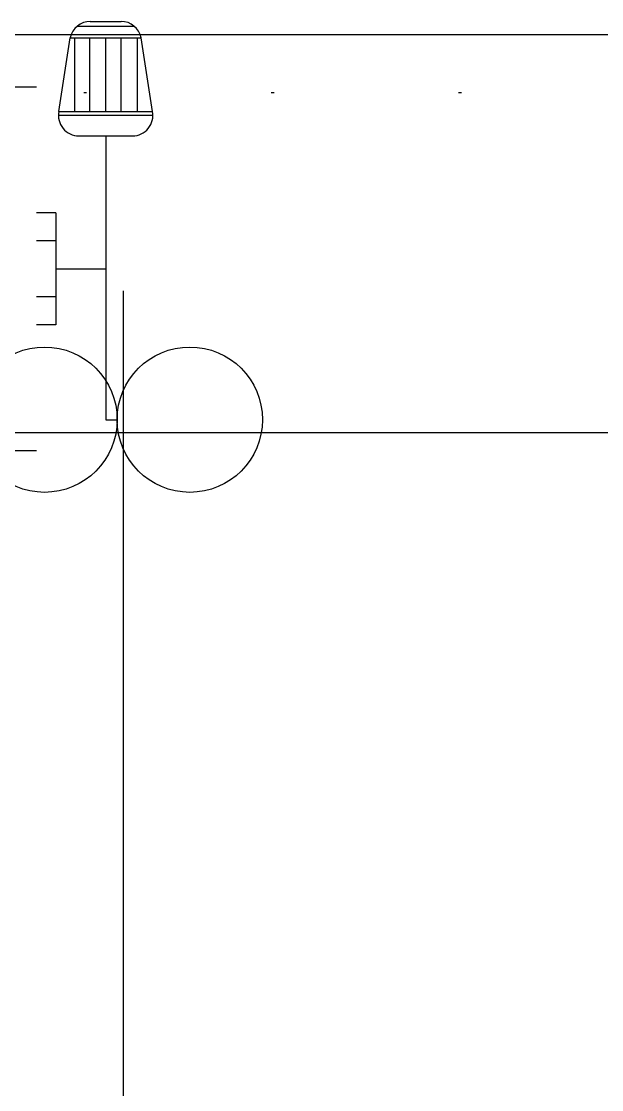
# Model space of a CAD drawing. Header units: inches. Extents: x 21 to 38546, y 13 to 15001.
# Drawn here: x 5851.37 to 5871.34, y 2522.77 to 2559.53 of the extents above; entities that cross this region are included whole.
import ezdxf

# ---------------------------------------------------------------- set-up
doc = ezdxf.new("R2010")
doc.units = ezdxf.units.IN
doc.header["$MEASUREMENT"] = 0
doc.linetypes.add('DOT', pattern=[6.35, 0, -6.35])
doc.layers.add('pex_boru_dönüş', color=5, linetype='Continuous')
doc.layers.add('RAST-IST-RADYATÖR-DİNAMİK BLOK', color=83, linetype='Continuous')
for name, color, linetype, lineweight in [('Z_MİM_-KM-BEAM-RAY', 8, 'DOT', 25), ('Z_MİM_-KM-CERAMIC-09', 8, 'Continuous', 25), ('Z_MİM_-KM-DOOR-FRAM', 8, 'Continuous', 25), ('Z_MİM_-KM-WALL-PL', 8, 'Continuous', 25)]:
    doc.layers.add(name, color=color, linetype=linetype, lineweight=lineweight)

# ---------------------------------------------------------------- blocks, each defined once
blk = doc.blocks.new('A$C89484ba8')
at = {"layer": 'Z_MİM_-KM-DOOR-FRAM', "ltscale": 1.5}
blk.add_line((16.7, 2.4), (16.7, 82.4), dxfattribs=at)
blk.add_arc((16.774, 2.518), 79.882, 359.91547, 90.05332, dxfattribs=at)
blk = doc.blocks.new('-KM_Kiriş İzi_ZK')
at = {"layer": 'Z_MİM_-KM-BEAM-RAY'}
blk.add_line((1980, 1575.001), (2679.999, 1575.001), dxfattribs=at)
blk = doc.blocks.new('IS_RADYATOR-PLAN-40')
at = {"layer": 'RAST-IST-RADYATÖR-DİNAMİK BLOK', "color": 10}
for centre in [(-10.28, 11.439), (-5.28, 11.439)]:
    blk.add_circle(centre, 2.5, dxfattribs=at)
blk = doc.blocks.new('IS_RADYATOR-PLAN-50')
at = {"layer": 'RAST-IST-RADYATÖR-DİNAMİK BLOK', "color": 10}
for centre in [(-10.28, 11.439), (-5.28, 11.439)]:
    blk.add_circle(centre, 2.5, dxfattribs=at)
blk = doc.blocks.new('IS_RADYATOR-PLAN-60')
at = {"layer": 'RAST-IST-RADYATÖR-DİNAMİK BLOK', "color": 10}
for centre in [(-10.28, 11.439), (-5.28, 11.439)]:
    blk.add_circle(centre, 2.5, dxfattribs=at)
blk = doc.blocks.new('IS_RADYATOR-PLAN-70')
at = {"layer": 'RAST-IST-RADYATÖR-DİNAMİK BLOK', "color": 10}
for centre in [(-10.28, 11.439), (-5.28, 11.439)]:
    blk.add_circle(centre, 2.5, dxfattribs=at)
blk = doc.blocks.new('IS_RADYATOR-PLAN-80')
at = {"layer": 'RAST-IST-RADYATÖR-DİNAMİK BLOK', "color": 10}
for centre in [(-10.28, 11.439), (-5.28, 11.439)]:
    blk.add_circle(centre, 2.5, dxfattribs=at)
blk = doc.blocks.new('IS_RADYATOR-PLAN-90')
at = {"layer": 'RAST-IST-RADYATÖR-DİNAMİK BLOK', "color": 10}
for centre in [(-10.28, 11.439), (-5.28, 11.439)]:
    blk.add_circle(centre, 2.5, dxfattribs=at)
blk = doc.blocks.new('IS_RADYATOR-PLAN-100')
at = {"layer": 'RAST-IST-RADYATÖR-DİNAMİK BLOK', "color": 10}
for centre in [(-10.28, 11.439), (-5.28, 11.439)]:
    blk.add_circle(centre, 2.5, dxfattribs=at)
blk = doc.blocks.new('IS_RADYATOR-PLAN-110')
at = {"layer": 'RAST-IST-RADYATÖR-DİNAMİK BLOK', "color": 10}
for centre in [(-10.28, 11.439), (-5.28, 11.439)]:
    blk.add_circle(centre, 2.5, dxfattribs=at)
blk = doc.blocks.new('IS_RADYATOR-PLAN-120')
at = {"layer": 'RAST-IST-RADYATÖR-DİNAMİK BLOK', "color": 10}
for centre in [(-10.28, 11.439), (-5.28, 11.439)]:
    blk.add_circle(centre, 2.5, dxfattribs=at)
blk = doc.blocks.new('IS_RADYATOR-PLAN-130')
at = {"layer": 'RAST-IST-RADYATÖR-DİNAMİK BLOK', "color": 10}
for centre in [(-10.28, 11.439), (-5.28, 11.439)]:
    blk.add_circle(centre, 2.5, dxfattribs=at)
blk = doc.blocks.new('IS_RADYATOR-PLAN-140')
at = {"layer": 'RAST-IST-RADYATÖR-DİNAMİK BLOK', "color": 10}
for centre in [(-10.28, 11.439), (-5.28, 11.439)]:
    blk.add_circle(centre, 2.5, dxfattribs=at)
blk = doc.blocks.new('IS_RADYATOR-PLAN-150')
at = {"layer": 'RAST-IST-RADYATÖR-DİNAMİK BLOK', "color": 7}
for p, q in [((-7.385, 11.439), (-7.78, 11.439)), ((-7.385, 1.67), (-7.385, 11.439)), ((-5.668, 6.25), (-7.385, 6.25)), ((-6.462, 1.67), (-8.309, 1.67)), ((-9.011, 0.968), (-5.76, 0.968)), ((-5.773, 0.833), (-8.998, 0.833)), ((-8.998, 0.833), (-8.603, -1.704)), ((-8.467, -1.704), (-8.467, 0.833)), ((-7.906, -1.704), (-7.906, 0.833)), ((-7.381, -1.704), (-7.381, 0.833)), ((-6.832, -1.704), (-6.832, 0.833)), ((-6.308, -1.704), (-6.308, 0.833)), ((-5.773, 0.833), (-6.168, -1.704)), ((-6.168, -1.704), (-8.603, -1.704)), ((-6.411, -2.11), (-8.36, -2.11)), ((-6.857, -2.27), (-7.914, -2.27))]:
    blk.add_line(p, q, dxfattribs=at)
at = {"layer": 'RAST-IST-RADYATÖR-DİNAMİK BLOK'}
for p, q in [((-5.668, 7.214), (-5.668, 8.178)), ((-5.668, 8.178), (-5, 8.178)), ((-5.668, 5.286), (-5.668, 7.214)), ((-5.668, 7.214), (-5, 7.214)), ((-5.668, 4.322), (-5.668, 5.286)), ((-5.668, 5.286), (-5, 5.286)), ((-5.668, 4.322), (-5, 4.322))]:
    blk.add_line(p, q, dxfattribs=at)
blk.add_lwpolyline([(-5, 0), (145, 0), (145, 12.5), (-5, 12.5)], dxfattribs=at)
at = {"layer": 'RAST-IST-RADYATÖR-DİNAMİK BLOK', "color": 10}
blk.add_circle((-10.28, 11.439), 2.5, dxfattribs=at)
at = {"layer": 'RAST-IST-RADYATÖR-DİNAMİK BLOK', "color": 7}
for centre, start, end in [((-8.309, 0.968), 90, 191.1518), ((-6.462, 0.968), 348.8482, 90), ((-7.914, -1.568), 191.1518, 270), ((-6.857, -1.568), 270, 348.8482)]:
    blk.add_arc(centre, 0.702, start, end, dxfattribs=at)
blk = doc.blocks.new('IS_RADYATOR-PLAN-160')
at = {"layer": 'RAST-IST-RADYATÖR-DİNAMİK BLOK', "color": 7}
for p, q in [((-7.385, 11.439), (-7.78, 11.439)), ((-7.385, 1.67), (-7.385, 11.439)), ((-5.668, 6.25), (-7.385, 6.25)), ((-6.462, 1.67), (-8.309, 1.67)), ((-9.011, 0.968), (-5.76, 0.968)), ((-5.773, 0.833), (-8.998, 0.833)), ((-8.998, 0.833), (-8.603, -1.704)), ((-8.467, -1.704), (-8.467, 0.833)), ((-7.906, -1.704), (-7.906, 0.833)), ((-7.381, -1.704), (-7.381, 0.833)), ((-6.832, -1.704), (-6.832, 0.833)), ((-6.308, -1.704), (-6.308, 0.833)), ((-5.773, 0.833), (-6.168, -1.704)), ((-6.168, -1.704), (-8.603, -1.704)), ((-6.411, -2.11), (-8.36, -2.11)), ((-6.857, -2.27), (-7.914, -2.27))]:
    blk.add_line(p, q, dxfattribs=at)
at = {"layer": 'RAST-IST-RADYATÖR-DİNAMİK BLOK'}
for p, q in [((-5.668, 7.214), (-5.668, 8.178)), ((-5.668, 8.178), (-5, 8.178)), ((-5.668, 5.286), (-5.668, 7.214)), ((-5.668, 7.214), (-5, 7.214)), ((-5.668, 4.322), (-5.668, 5.286)), ((-5.668, 5.286), (-5, 5.286)), ((-5.668, 4.322), (-5, 4.322))]:
    blk.add_line(p, q, dxfattribs=at)
blk.add_lwpolyline([(-5, 0), (155, 0), (155, 12.5), (-5, 12.5)], dxfattribs=at)
at = {"layer": 'RAST-IST-RADYATÖR-DİNAMİK BLOK', "color": 10}
blk.add_circle((-10.28, 11.439), 2.5, dxfattribs=at)
at = {"layer": 'RAST-IST-RADYATÖR-DİNAMİK BLOK', "color": 7}
for centre, start, end in [((-8.309, 0.968), 90, 191.1518), ((-6.462, 0.968), 348.8482, 90), ((-7.914, -1.568), 191.1518, 270), ((-6.857, -1.568), 270, 348.8482)]:
    blk.add_arc(centre, 0.702, start, end, dxfattribs=at)
blk = doc.blocks.new('IS_RADYATOR-PLAN-170')
at = {"layer": 'RAST-IST-RADYATÖR-DİNAMİK BLOK', "color": 7}
for p, q in [((-7.385, 11.439), (-7.78, 11.439)), ((-7.385, 1.67), (-7.385, 11.439)), ((-5.668, 6.25), (-7.385, 6.25)), ((-6.462, 1.67), (-8.309, 1.67)), ((-9.011, 0.968), (-5.76, 0.968)), ((-5.773, 0.833), (-8.998, 0.833)), ((-8.998, 0.833), (-8.603, -1.704)), ((-8.467, -1.704), (-8.467, 0.833)), ((-7.906, -1.704), (-7.906, 0.833)), ((-7.381, -1.704), (-7.381, 0.833)), ((-6.832, -1.704), (-6.832, 0.833)), ((-6.308, -1.704), (-6.308, 0.833)), ((-5.773, 0.833), (-6.168, -1.704)), ((-6.168, -1.704), (-8.603, -1.704)), ((-6.411, -2.11), (-8.36, -2.11)), ((-6.857, -2.27), (-7.914, -2.27))]:
    blk.add_line(p, q, dxfattribs=at)
at = {"layer": 'RAST-IST-RADYATÖR-DİNAMİK BLOK'}
for p, q in [((-5.668, 7.214), (-5.668, 8.178)), ((-5.668, 8.178), (-5, 8.178)), ((-5.668, 5.286), (-5.668, 7.214)), ((-5.668, 7.214), (-5, 7.214)), ((-5.668, 4.322), (-5.668, 5.286)), ((-5.668, 5.286), (-5, 5.286)), ((-5.668, 4.322), (-5, 4.322))]:
    blk.add_line(p, q, dxfattribs=at)
blk.add_lwpolyline([(-5, 0), (165, 0), (165, 12.5), (-5, 12.5)], dxfattribs=at)
at = {"layer": 'RAST-IST-RADYATÖR-DİNAMİK BLOK', "color": 10}
blk.add_circle((-10.28, 11.439), 2.5, dxfattribs=at)
at = {"layer": 'RAST-IST-RADYATÖR-DİNAMİK BLOK', "color": 7}
for centre, start, end in [((-8.309, 0.968), 90, 191.1518), ((-6.462, 0.968), 348.8482, 90), ((-7.914, -1.568), 191.1518, 270), ((-6.857, -1.568), 270, 348.8482)]:
    blk.add_arc(centre, 0.702, start, end, dxfattribs=at)
blk = doc.blocks.new('IS_RADYATOR-PLAN-180')
at = {"layer": 'RAST-IST-RADYATÖR-DİNAMİK BLOK', "color": 7}
for p, q in [((-7.385, 11.439), (-7.78, 11.439)), ((-7.385, 1.67), (-7.385, 11.439)), ((-5.668, 6.25), (-7.385, 6.25)), ((-6.462, 1.67), (-8.309, 1.67)), ((-9.011, 0.968), (-5.76, 0.968)), ((-5.773, 0.833), (-8.998, 0.833)), ((-8.998, 0.833), (-8.603, -1.704)), ((-8.467, -1.704), (-8.467, 0.833)), ((-7.906, -1.704), (-7.906, 0.833)), ((-7.381, -1.704), (-7.381, 0.833)), ((-6.832, -1.704), (-6.832, 0.833)), ((-6.308, -1.704), (-6.308, 0.833)), ((-5.773, 0.833), (-6.168, -1.704)), ((-6.168, -1.704), (-8.603, -1.704)), ((-6.411, -2.11), (-8.36, -2.11)), ((-6.857, -2.27), (-7.914, -2.27))]:
    blk.add_line(p, q, dxfattribs=at)
at = {"layer": 'RAST-IST-RADYATÖR-DİNAMİK BLOK'}
for p, q in [((-5.668, 7.214), (-5.668, 8.178)), ((-5.668, 8.178), (-5, 8.178)), ((-5.668, 5.286), (-5.668, 7.214)), ((-5.668, 7.214), (-5, 7.214)), ((-5.668, 4.322), (-5.668, 5.286)), ((-5.668, 5.286), (-5, 5.286)), ((-5.668, 4.322), (-5, 4.322))]:
    blk.add_line(p, q, dxfattribs=at)
blk.add_lwpolyline([(-5, 0), (175, 0), (175, 12.5), (-5, 12.5)], dxfattribs=at)
at = {"layer": 'RAST-IST-RADYATÖR-DİNAMİK BLOK', "color": 10}
blk.add_circle((-10.28, 11.439), 2.5, dxfattribs=at)
at = {"layer": 'RAST-IST-RADYATÖR-DİNAMİK BLOK', "color": 7}
for centre, start, end in [((-8.309, 0.968), 90, 191.1518), ((-6.462, 0.968), 348.8482, 90), ((-7.914, -1.568), 191.1518, 270), ((-6.857, -1.568), 270, 348.8482)]:
    blk.add_arc(centre, 0.702, start, end, dxfattribs=at)
blk = doc.blocks.new('IS_RADYATOR-PLAN-190')
at = {"layer": 'RAST-IST-RADYATÖR-DİNAMİK BLOK', "color": 7}
for p, q in [((-7.385, 11.439), (-7.78, 11.439)), ((-7.385, 1.67), (-7.385, 11.439)), ((-5.668, 6.25), (-7.385, 6.25)), ((-6.462, 1.67), (-8.309, 1.67)), ((-9.011, 0.968), (-5.76, 0.968)), ((-5.773, 0.833), (-8.998, 0.833)), ((-8.998, 0.833), (-8.603, -1.704)), ((-8.467, -1.704), (-8.467, 0.833)), ((-7.906, -1.704), (-7.906, 0.833)), ((-7.381, -1.704), (-7.381, 0.833)), ((-6.832, -1.704), (-6.832, 0.833)), ((-6.308, -1.704), (-6.308, 0.833)), ((-5.773, 0.833), (-6.168, -1.704)), ((-6.168, -1.704), (-8.603, -1.704)), ((-6.411, -2.11), (-8.36, -2.11)), ((-6.857, -2.27), (-7.914, -2.27))]:
    blk.add_line(p, q, dxfattribs=at)
at = {"layer": 'RAST-IST-RADYATÖR-DİNAMİK BLOK'}
for p, q in [((-5.668, 7.214), (-5.668, 8.178)), ((-5.668, 8.178), (-5, 8.178)), ((-5.668, 5.286), (-5.668, 7.214)), ((-5.668, 7.214), (-5, 7.214)), ((-5.668, 4.322), (-5.668, 5.286)), ((-5.668, 5.286), (-5, 5.286)), ((-5.668, 4.322), (-5, 4.322))]:
    blk.add_line(p, q, dxfattribs=at)
blk.add_lwpolyline([(-5, 0), (185, 0), (185, 12.5), (-5, 12.5)], dxfattribs=at)
at = {"layer": 'RAST-IST-RADYATÖR-DİNAMİK BLOK', "color": 10}
blk.add_circle((-10.28, 11.439), 2.5, dxfattribs=at)
at = {"layer": 'RAST-IST-RADYATÖR-DİNAMİK BLOK', "color": 7}
for centre, start, end in [((-8.309, 0.968), 90, 191.1518), ((-6.462, 0.968), 348.8482, 90), ((-7.914, -1.568), 191.1518, 270), ((-6.857, -1.568), 270, 348.8482)]:
    blk.add_arc(centre, 0.702, start, end, dxfattribs=at)
blk = doc.blocks.new('IS_RADYATOR-PLAN-200')
at = {"layer": 'RAST-IST-RADYATÖR-DİNAMİK BLOK', "color": 7}
for p, q in [((-2.385, 11.439), (-2.78, 11.439)), ((-2.385, 1.67), (-2.385, 11.439)), ((-0.668, 6.25), (-2.385, 6.25)), ((-1.462, 1.67), (-3.309, 1.67)), ((-4.011, 0.968), (-0.76, 0.968)), ((-0.773, 0.833), (-3.998, 0.833)), ((-3.998, 0.833), (-3.603, -1.704)), ((-3.467, -1.704), (-3.467, 0.833)), ((-2.906, -1.704), (-2.906, 0.833)), ((-2.381, -1.704), (-2.381, 0.833)), ((-1.832, -1.704), (-1.832, 0.833)), ((-1.308, -1.704), (-1.308, 0.833)), ((-0.773, 0.833), (-1.168, -1.704)), ((-1.168, -1.704), (-3.603, -1.704)), ((-1.411, -2.11), (-3.36, -2.11)), ((-1.857, -2.27), (-2.914, -2.27))]:
    blk.add_line(p, q, dxfattribs=at)
at = {"layer": 'RAST-IST-RADYATÖR-DİNAMİK BLOK'}
for p, q in [((-0.668, 7.214), (-0.668, 8.178)), ((-0.668, 8.178), (0, 8.178)), ((-0.668, 5.286), (-0.668, 7.214)), ((-0.668, 7.214), (0, 7.214)), ((-0.668, 4.322), (-0.668, 5.286)), ((-0.668, 5.286), (0, 5.286)), ((-0.668, 4.322), (0, 4.322))]:
    blk.add_line(p, q, dxfattribs=at)
blk.add_lwpolyline([(0, 0), (200, 0), (200, 12.5), (0, 12.5)], dxfattribs=at)
at = {"layer": 'RAST-IST-RADYATÖR-DİNAMİK BLOK', "color": 10}
blk.add_circle((-5.28, 11.439), 2.5, dxfattribs=at)
at = {"layer": 'RAST-IST-RADYATÖR-DİNAMİK BLOK', "color": 7}
for centre, start, end in [((-3.309, 0.968), 90, 191.1518), ((-1.462, 0.968), 348.8482, 90), ((-2.914, -1.568), 191.1518, 270), ((-1.857, -1.568), 270, 348.8482)]:
    blk.add_arc(centre, 0.702, start, end, dxfattribs=at)
blk = doc.blocks.new('IS_U4736')
for name, p in [('IS_RADYATOR-PLAN-40', (0, 0)), ('IS_RADYATOR-PLAN-50', (0, 0)), ('IS_RADYATOR-PLAN-60', (0, 0)), ('IS_RADYATOR-PLAN-70', (0, 0)), ('IS_RADYATOR-PLAN-80', (0, 0)), ('IS_RADYATOR-PLAN-90', (0, 0)), ('IS_RADYATOR-PLAN-100', (0, 0)), ('IS_RADYATOR-PLAN-110', (0, 0)), ('IS_RADYATOR-PLAN-120', (0, 0)), ('IS_RADYATOR-PLAN-130', (0, 0)), ('IS_RADYATOR-PLAN-140', (0, 0)), ('IS_RADYATOR-PLAN-150', (0, 0)), ('IS_RADYATOR-PLAN-160', (0, 0)), ('IS_RADYATOR-PLAN-170', (0, 0)), ('IS_RADYATOR-PLAN-180', (0, 0)), ('IS_RADYATOR-PLAN-190', (0, 0)), ('IS_RADYATOR-PLAN-200', (-5, 0))]:
    blk.add_blockref(name, p)

msp = doc.modelspace()

# ---------------------------------------------------------------- linework, layer by layer
at = {"layer": 'pex_boru_dönüş'}
msp.add_lwpolyline([(6215.784, 1876.331), (6215.784, 1828.231), (5854.884, 1828.231), (5854.884, 2550.264)], dxfattribs=at)
at = {"layer": 'Z_MİM_-KM-CERAMIC-09'}
msp.add_lwpolyline([(5589.757, 2559.084), (6008.756, 2559.084), (6008.757, 2460.083), (5838.756, 2460.083), (5838.756, 2439.083), (6008.756, 2439.083), (6008.758, 2345.084), (5589.757, 2345.084)], close=True, dxfattribs=at)

# ---------------------------------------------------------------- block references
at = {"layer": 'RAST-IST-RADYATÖR-DİNAMİK BLOK', "rotation": 180}
msp.add_blockref('IS_U4736', (5846.884, 2557.263), dxfattribs=at)
at = {"layer": 'Z_MİM_-KM-BEAM-RAY'}
msp.add_blockref('-KM_Kiriş İzi_ZK', (3331.714, 982.083), dxfattribs=at)
at = {"layer": 'Z_MİM_-KM-WALL-PL', "rotation": 270}
msp.add_blockref('A$C89484ba8', (5840.556, 2562.083), dxfattribs=at)

doc.saveas('drawing.dxf')
